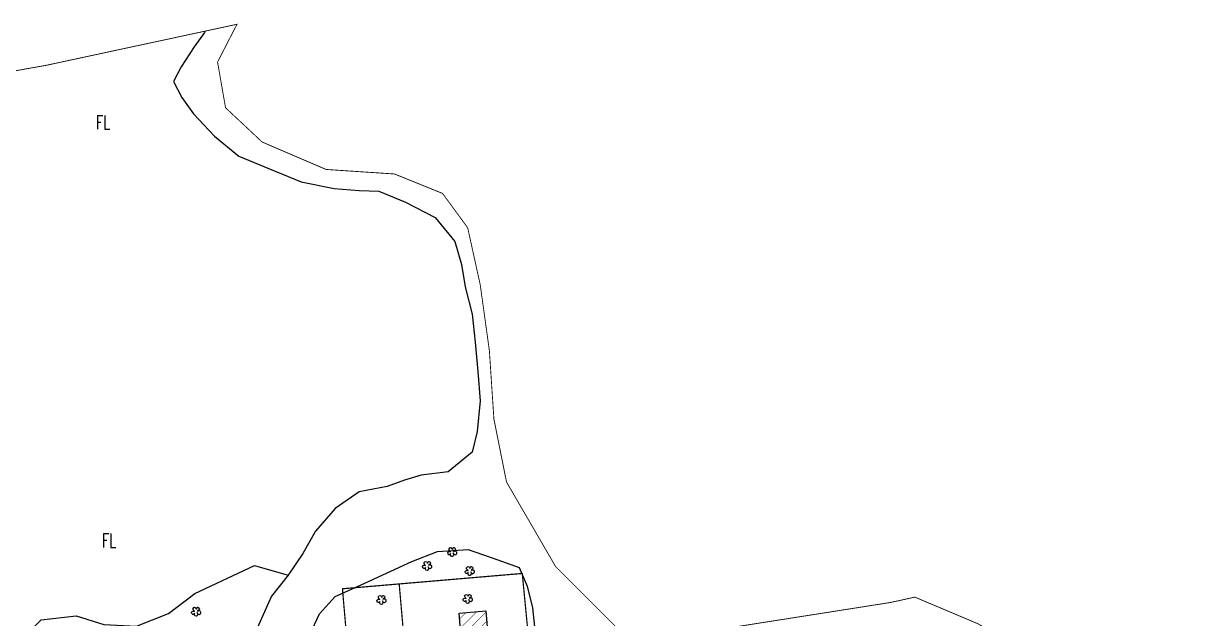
# Model space of a CAD drawing. Header units: millimetres. Extents: x 203684 to 206468, y 4869193 to 4871613.
# Drawn here: x 204198.8 to 204541.4, y 4871440.6 to 4871612.7 of the extents above; entities that cross this region are included whole.
import ezdxf

# ---------------------------------------------------------------- set-up
doc = ezdxf.new("R2010")
doc.units = ezdxf.units.MM
for name, color, linetype in [('CD_MALHA_LOTES', 7, 'Continuous'), ('HD-CURSO-PERENE', 170, 'Continuous'), ('LM-LIM-SETOR-FISCAL', 250, 'Continuous'), ('RU-EDIF-COM-IND', 239, 'Continuous'), ('RU-HACH-EDIF', 229, 'Continuous'), ('RU-QUADRA', 210, 'Continuous'), ('VG-ARVORE-ISOLADA', 90, 'Continuous'), ('VG-ORLA-VEGETACAO', 90, 'Continuous'), ('VG-TXT-VEGETACAO', 90, 'Continuous')]:
    doc.layers.add(name, color=color, linetype=linetype)
doc.styles.add('ARIAL', font='simplex.shx')

# ---------------------------------------------------------------- blocks, each defined once
blk = doc.blocks.new('*X9')
at = {"layer": 'RU-HACH-EDIF', "const_width": 0.13}
for points in [[(204324.93145, 4871440.414493), (204326.834857, 4871442.317901)], [(204325.140724, 4871437.795294), (204329.908952, 4871442.563521)], [(204325.349999, 4871435.176094), (204332.584232, 4871442.410327)], [(204325.559273, 4871432.556895), (204332.793984, 4871439.791606)], [(204325.768547, 4871429.937695), (204333.003737, 4871437.172885)], [(204325.977821, 4871427.318496), (204333.21349, 4871434.554164)], [(204326.187095, 4871424.699296), (204333.423243, 4871431.935443)], [(204326.396369, 4871422.080097), (204333.632995, 4871429.316722)], [(204326.605643, 4871419.460897), (204333.842748, 4871426.698001)], [(204326.814918, 4871416.841698), (204334.052501, 4871424.07928)], [(204327.024192, 4871414.222498), (204334.262254, 4871421.460559)], [(204327.233466, 4871411.603298), (204334.472006, 4871418.841838)], [(204328.953076, 4871410.494435), (204334.681759, 4871416.223117)], [(204332.02717, 4871410.740055), (204334.891512, 4871413.604396)]]:
    blk.add_lwpolyline(points, dxfattribs=at)
blk = doc.blocks.new('COD208', base_point=(204517.498181, 4871042.194979))
at = {"layer": 'VG-ARVORE-ISOLADA'}
blk.add_lwpolyline([(204517.064848, 4871042.628313), (204516.739848, 4871042.844979), (204516.739848, 4871043.169979), (204516.956515, 4871043.386646), (204517.173181, 4871043.494979), (204517.389848, 4871043.494979), (204517.606515, 4871043.278312), (204517.714848, 4871042.953312), (204517.606515, 4871042.628313), (204517.823181, 4871042.844979), (204518.148181, 4871043.061646), (204518.473181, 4871043.061646), (204518.689848, 4871042.844979), (204518.798181, 4871042.628313), (204518.581515, 4871042.194979), (204518.256515, 4871042.086646), (204518.581515, 4871041.978313), (204518.798181, 4871041.869979), (204518.798181, 4871041.653313), (204518.581515, 4871041.328313), (204518.364848, 4871041.219979), (204518.039848, 4871041.328313), (204517.714848, 4871041.761646), (204517.823181, 4871041.219979), (204517.714848, 4871041.003313), (204517.498181, 4871040.894979), (204517.173181, 4871040.894979), (204516.848182, 4871041.003313), (204516.631515, 4871041.328313), (204516.848182, 4871041.653313), (204517.281515, 4871041.869979), (204516.848182, 4871041.761646), (204516.414848, 4871041.869979), (204516.198182, 4871041.978313), (204516.198182, 4871042.194979), (204516.306515, 4871042.519979), (204516.631515, 4871042.628313)], close=True, dxfattribs=at)

msp = doc.modelspace()

# ---------------------------------------------------------------- linework, layer by layer
at = {"layer": 'CD_MALHA_LOTES', "const_width": 0.35}
for points in [[(204307.46, 4871450.58), (204343.08, 4871453.61)], [(204343.08, 4871453.61), (204345.87, 4871424.94), (204350.52, 4871371.55), (204352.44, 4871344.63)], [(204307.46, 4871450.58), (204291.03, 4871449.18)], [(204291.03, 4871449.18), (204293.54, 4871420.28)], [(204309.98, 4871421.69), (204307.46, 4871450.58)]]:
    msp.add_lwpolyline(points, dxfattribs=at)
at = {"layer": 'HD-CURSO-PERENE'}
for points in [[(204251.29, 4871610.5, 2.21), (204251.09, 4871610.07, 2.21), (204248.09, 4871605.94, 2.21), (204244.31, 4871600.15, 2.21), (204242.11, 4871595.94, 2.21), (204244.54, 4871591.26, 2.21), (204247.95, 4871586.57, 2.21), (204253.97, 4871580.07, 2.21), (204261.03, 4871574.33, 2.21), (204269.96, 4871570.7, 2.21), (204279.1, 4871566.86, 2.21), (204288.68, 4871564.96, 2.21), (204295.83, 4871564.35, 2.21), (204301.57, 4871564.23, 2.21), (204309.31, 4871561.07, 2.21), (204317.85, 4871556.6, 2.21), (204323.56, 4871549.66, 2.21), (204325.48, 4871542.99, 2.21), (204326.57, 4871536.5, 2.21), (204328.55, 4871528.61, 2.21), (204329.46, 4871520.53, 2.21), (204330.18, 4871512.04, 2.21), (204330.94, 4871503.52, 2.21), (204330.02, 4871494.68, 2.21), (204328.6, 4871488.68, 2.21), (204321.6, 4871483.01, 2.21), (204313.78, 4871482.03, 2.21), (204308.95, 4871480.59, 2.21), (204303.95, 4871478.75, 2.21), (204295.89, 4871477.25, 2.21), (204288.91, 4871472.41, 2.21), (204283.24, 4871465.88, 2.21), (204279.58, 4871459.41, 2.21), (204275.29, 4871453.12, 2.21), (204270.54, 4871447.01, 2.21), (204265.95, 4871436.89, 2.21)], [(204281.63, 4871435.93, 2.21), (204284.35, 4871441.93, 2.21), (204288.88, 4871446.95, 2.21), (204296.42, 4871450.35, 2.21), (204311.08, 4871457.08, 2.21), (204318.51, 4871459.97, 2.21), (204327.46, 4871460.53, 2.21), (204336.05, 4871457.53, 2.21), (204342.18, 4871455.35, 2.21), (204344.52, 4871449.89, 2.21), (204346, 4871443.69, 2.21), (204347.2, 4871432.64, 2.21)]]:
    msp.add_polyline3d(points, dxfattribs=at)
at = {"layer": 'LM-LIM-SETOR-FISCAL', "const_width": 0.25}
msp.add_lwpolyline([(204562.66, 4871385.7), (204519.02, 4871413.46), (204474.94, 4871439.08), (204456.73, 4871446.76), (204449.6, 4871445.2), (204403.31, 4871437.93), (204387.02, 4871435.43), (204370.59, 4871437.76), (204352.73, 4871455.61), (204338.52, 4871480.08), (204334.88, 4871498.26), (204333.56, 4871518.09), (204330.92, 4871537.1), (204327.28, 4871553.63), (204320.01, 4871563.55), (204306.12, 4871569.17), (204286.29, 4871570.49), (204267.77, 4871578.43), (204257.19, 4871588.34), (204254.88, 4871601.57), (204260.5, 4871612.48), (204205.13, 4871600.58), (204183.45, 4871596.75)], dxfattribs=at)
at = {"layer": 'RU-EDIF-COM-IND'}
msp.add_polyline3d([(204327.33, 4871410.36, 8.77), (204324.79, 4871442.15, 8.85), (204332.56, 4871442.77, 8.18), (204335.1, 4871410.99, 8.1)], close=True, dxfattribs=at)
at = {"layer": 'RU-QUADRA', "const_width": 0.18}
msp.add_lwpolyline([(204293.54, 4871420.28), (204291.03, 4871449.18), (204307.46, 4871450.58), (204343.08, 4871453.61), (204345.87, 4871424.94)], dxfattribs=at)
at = {"layer": 'VG-ORLA-VEGETACAO'}
msp.add_polyline3d([(204188.75, 4871414.83, 7.01), (204194.8, 4871423.23, 7.01), (204195.33, 4871431.49, 6.98), (204203.79, 4871440.24, 6.72), (204213.99, 4871441.31, 6.69), (204221.93, 4871438.85, 6.69), (204231.37, 4871438.32, 6.69), (204240.68, 4871442.07, 6.69), (204248.33, 4871447.85, 6.66), (204265.57, 4871455.87, 6.48), (204275.29, 4871453.12, 3.17)], dxfattribs=at)

# ---------------------------------------------------------------- block references
at = {"layer": 'RU-EDIF-COM-IND'}
msp.add_blockref('*X9', (0, 0), dxfattribs=at)
at = {"layer": 'VG-ARVORE-ISOLADA', "rotation": 90}
for p in [(204322.79, 4871459.79, 6.45), (204315.52, 4871455.78, 5.92), (204327.84, 4871454.31, 6.4), (204327.29, 4871446.25, 6.69), (204302.32, 4871445.94, 6.53), (204248.66, 4871442.53, 6.93)]:
    msp.add_blockref('COD208', p, dxfattribs=at)

# ---------------------------------------------------------------- texts
at = {"layer": 'VG-TXT-VEGETACAO', "style": 'ARIAL', "width": 0.7}
for p in [(204219.64, 4871582.1, 3.69), (204221.36, 4871461.13, 3.69)]:
    msp.add_text('FL', height=4, dxfattribs=at).set_placement(p)

doc.saveas('drawing.dxf')
